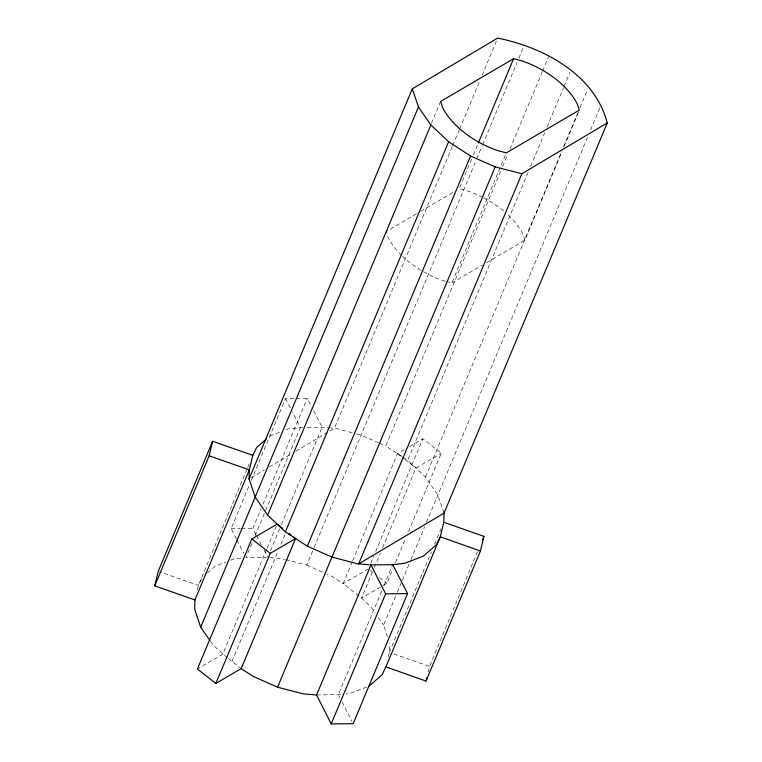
<?xml version="1.0" encoding="UTF-8"?>
<svg xmlns="http://www.w3.org/2000/svg" width="762" height="762" viewBox="0 0 762 762"><rect width="100%" height="100%" fill="white"/><g stroke="black" fill="none" stroke-linecap="round" stroke-linejoin="round"><path stroke-width="0.57" stroke-dasharray="3.81 2.86" d="M388.306 656.815L389.372 652.339L389.63 643.195M197.329 589.874L198.396 585.407L247.317 468.459M428.196 672.065L429.549 666.426L477.545 551.669M247.774 467.373L249.603 463.001M236.43 538.963L231.124 528.638L249.412 484.918M251.241 480.546L285.531 398.574L307.286 398.326L311.534 406.584M256.07 534.581L252.889 528.38L261.118 508.711M262.947 504.339L307.286 398.326M251.917 543.335L245.974 557.546L266.586 557.308M255.118 535.686L265.176 511.645M265.633 510.55L300.38 427.482L292.427 411.994M431.425 123.349L440.569 101.489M266.624 549.259L222.742 654.187L198.425 668.417M267.081 548.173L277.139 524.123M270.472 550.736L279.616 528.876M281.445 524.504L322.135 427.234L312.058 407.613M231.962 661.387L278.14 551.002M280.883 544.449L285.455 533.514M452.257 146.609L334.432 428.273L328.327 431.902M452.714 145.504L459.134 130.169M459.591 129.064L479.765 80.848M482.051 75.362L496.729 40.291M471.545 159.268L459.2 188.776L468.03 191.091A73.647 44.425 22.7 0 1 482.632 197.31M473.373 154.896L477.936 143.961M285.607 559.584L306.772 565.071L313.63 548.688M314.087 547.592L476.231 160.001M476.688 158.906L482.194 145.752M482.651 144.656L517.036 62.455M518.874 58.074L523.456 47.111M446.399 281.473L451.923 282.921L506.33 152.867M402.145 456.648L385.772 445.97L500.844 170.879M502.672 166.487L507.721 154.438M510.016 148.952L542.106 72.238M542.563 71.142L548.526 56.893M352.254 561.823L343.11 583.682L361.559 598.094L371.075 607.057L375.028 612.753M352.711 560.737L397.516 453.628L404.603 449.475M444.036 513.14L437.864 495.033L425.472 477.002L407.708 460.267L528.742 170.917M530.571 166.535L544.792 132.559M547.078 127.083L563.585 87.62M564.042 86.525L570.005 72.285M370.723 563.394L373.923 555.736M375.752 551.364L422.834 438.798L441.284 453.209L407.908 532.99M372.532 571.871L361.559 598.094L381.81 586.235M374.361 567.5L380.295 553.288M382.581 547.821L415.957 468.039L441.284 453.209M425.472 477.002L561.642 151.486M563.47 147.104L577.691 113.128M579.977 107.642L587.778 89.011M486.404 262.728L524.951 240.154L561.985 151.628M564.271 146.161L579.349 110.09M381.752 590.912L338.318 694.734L339.909 697.84M384.038 585.445L392.725 564.68M382.829 585.645L386.877 583.263L392.821 569.062M395.564 562.499L405.622 538.458M387.496 636.813L383.591 625.088L396.821 593.398M397.278 592.303L401.841 581.377M402.288 580.282L410.499 560.613M410.956 559.518L424.644 526.732M426.463 522.361L587.788 136.646M590.54 130.064L600.161 107.051M389.372 652.339L431.435 551.793M434.635 544.144L441.036 528.838M201.749 578.501L198.396 585.407L159.344 571.719M207.464 572.957L215.322 566.118L226.238 561.918M251.098 477.812L264.309 469.964M269.396 466.944L291.751 453.647M295.808 451.237L327.317 432.502M416.595 213.722L386.172 231.543L388.296 237.792A73.647 44.425 22.7 0 0 401.803 255.603M420.653 211.35L453.114 192.338M451.923 282.921L482.346 265.1M409.67 446.503L422.834 438.798M368.437 568.852L343.11 583.682L331.365 576.034L327.089 574.129M269.729 436.055L280.645 431.854M286.102 429.758L288.284 428.911L302.666 427.453M230.6 560.232L233.877 558.975L241.573 558.06M366.789 687.01L350.415 693.306L346.015 693.83M340.519 694.477L317.706 694.973M307.248 427.406L327.727 427.711M231.124 528.638L240.287 528.533M241.43 528.514L252.889 528.38M328.841 427.806L335.547 428.368L352.254 432.759M269.967 557.479L284.493 559.298M445.294 281.188L443.093 280.607A73.647 44.425 22.7 0 1 402.641 256.413M356.702 433.921L361.159 435.092L378.276 442.665M393.84 653.91L429.549 666.426M379.343 443.132L385.772 445.97M306.772 565.071L326.022 573.653M403.069 457.248L407.708 460.267M397.516 453.628L403.974 458.667M404.889 459.391L415.957 468.039M370.275 570.3L372.123 571.738M379.495 577.501L386.877 583.263M227.352 657.787L213.227 645.223L210.588 641.423M228.276 658.511L240.259 667.874M378.323 617.496L383.591 625.088M285.531 398.574L290.303 407.87M256.594 535.61L261.366 544.906M264.023 550.069L267.729 557.298M342.033 701.964L352.111 721.585M236.963 539.991L243.85 553.412M524.951 240.154L522.818 233.905A73.647 44.425 22.7 0 0 506.759 213.684M483.632 197.815A73.647 44.425 22.7 0 1 505.873 212.893"/><path stroke-width="1.14" d="M266.233 439.093L256.632 447.456L252.803 455.352L249.326 469.878L194.92 599.942L194.662 609.086L200.701 627.193L209.931 640.48M249.069 479.022L412.28 88.849L497.643 38.1C543.544 47.33 594.636 74.362 607.247 122.958L444.036 513.14L443.779 522.284L440.303 536.819L436.474 544.706L423.377 556.108L404.822 563.251L392.725 564.68L370.97 564.928L357.549 563.794L331.946 557.07L307.334 546.192L285.398 531.895L267.624 515.16L255.232 497.129L249.069 479.022L249.326 469.878L209.15 455.8L212.636 441.265L252.803 455.352M194.92 599.942L154.753 585.864L158.229 571.329L212.636 441.265M368.97 686.162L382.076 674.77L385.896 666.874L426.034 681.085L426.844 677.704M426.034 681.085L480.441 551.031L483.946 536.362L443.779 522.284M154.753 585.864L209.15 455.8M412.28 88.849L418.452 106.956L200.701 627.193M282.673 528.447L277.139 524.123L251.822 538.953L197.415 669.017L215.865 683.428L241.183 668.598L295.589 538.534L293.741 537.096M267.624 515.16L430.844 124.987L418.452 106.956M215.865 683.428L270.262 553.364L295.589 538.534M285.398 531.895L448.608 141.722L430.844 124.987M307.334 546.192L470.554 156.01L448.608 141.722M478.393 142.875L513.598 58.712L522.437 61.036A73.647 44.425 22.7 0 1 577.225 103.851L579.349 110.09L506.33 152.867L497.491 150.543A73.647 44.425 22.7 0 1 442.703 107.728L440.569 101.489L513.598 58.712M241.183 668.598L252.927 676.246L277.52 687.219L495.157 166.888L521.894 173.707L607.247 122.958M521.894 173.707L358.673 563.89L444.036 513.14M331.213 723.9L316.563 694.992L370.97 564.928L385.62 593.846L331.213 723.9L353.168 723.652L407.575 593.588L392.725 564.68M385.896 666.874L440.303 536.819L480.441 551.031M482.575 539.639L483.946 536.362M385.62 593.846L407.575 593.588M316.563 694.992L303.152 693.849L277.52 687.219M470.554 156.01L495.157 166.888M289.131 533.495L290.979 534.934M251.822 538.953L270.262 553.364"/></g></svg>
